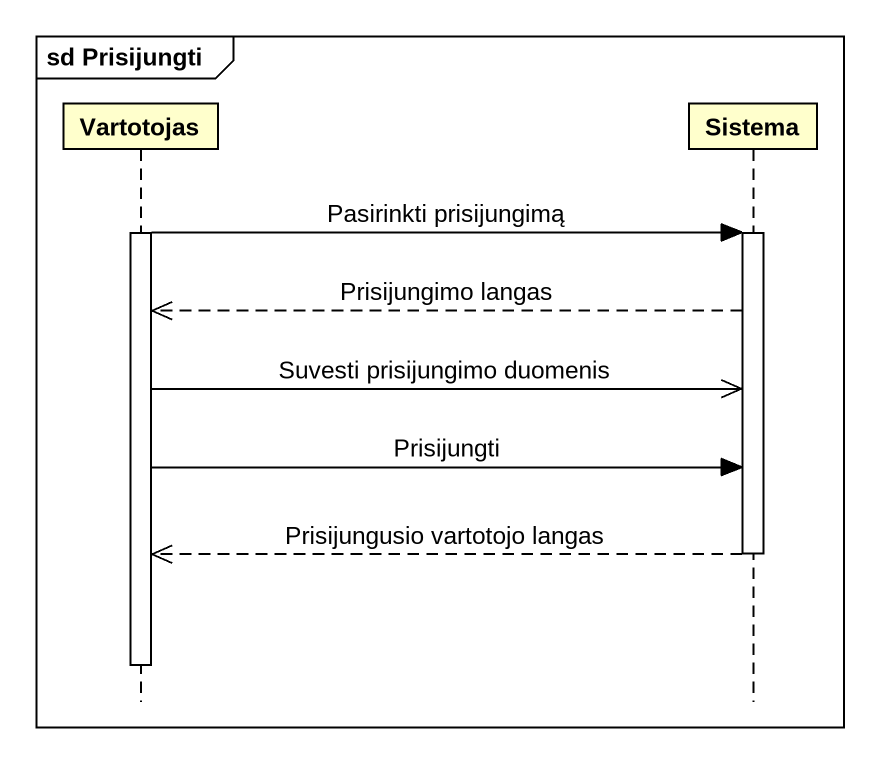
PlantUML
@startuml
mainframe sd Prisijungti
hide footbox
participant Vartotojas
participant Sistema

activate Vartotojas
Vartotojas -> Sistema : Pasirinkti prisijungimą
activate Sistema
Sistema -->> Vartotojas : Prisijungimo langas
Vartotojas ->> Sistema : Suvesti prisijungimo duomenis
Vartotojas -> Sistema : Prisijungti
Sistema -->> Vartotojas : Prisijungusio vartotojo langas
deactivate Sistema
deactivate Vartotojas
@enduml
